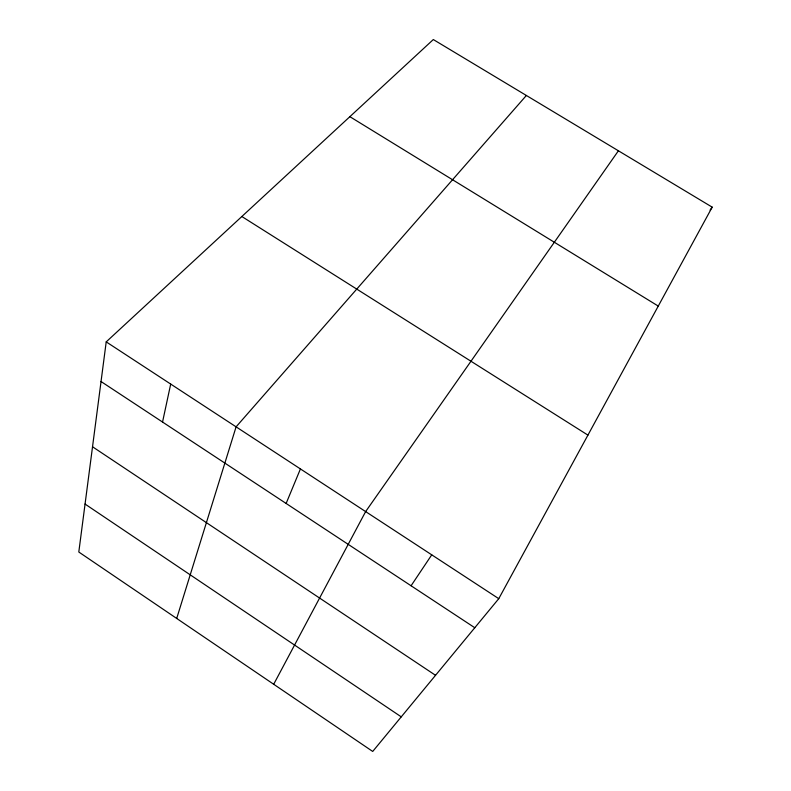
<?xml version="1.0" encoding="UTF-8"?>
<svg xmlns="http://www.w3.org/2000/svg" width="791" height="791" viewBox="0 0 791 791"><rect width="100%" height="100%" fill="white"/><g stroke="black" fill="none" stroke-linecap="round" stroke-linejoin="round"><path stroke-width="1.19" d="M106.212 341.88L78.803 552.019L372.709 751.45L498.765 598.678L712.197 207.153L433.31 39.55L106.212 341.88L498.765 598.678M162.541 422.038L170.698 384.07M176.7 618.443L236.094 426.843L526.371 95.474M286.134 503.452L300.422 468.934M273.696 684.264L365.64 511.589L618.414 150.784M411.083 585.765L431.748 554.837M710.1 210.08L712.197 207.153M349.869 116.672L658.27 306.087M241.848 216.516L587.931 435.119M101.04 381.529L474.788 627.738M92.527 446.767L435.534 675.306M85.052 504.055L401.255 716.854"/></g></svg>
